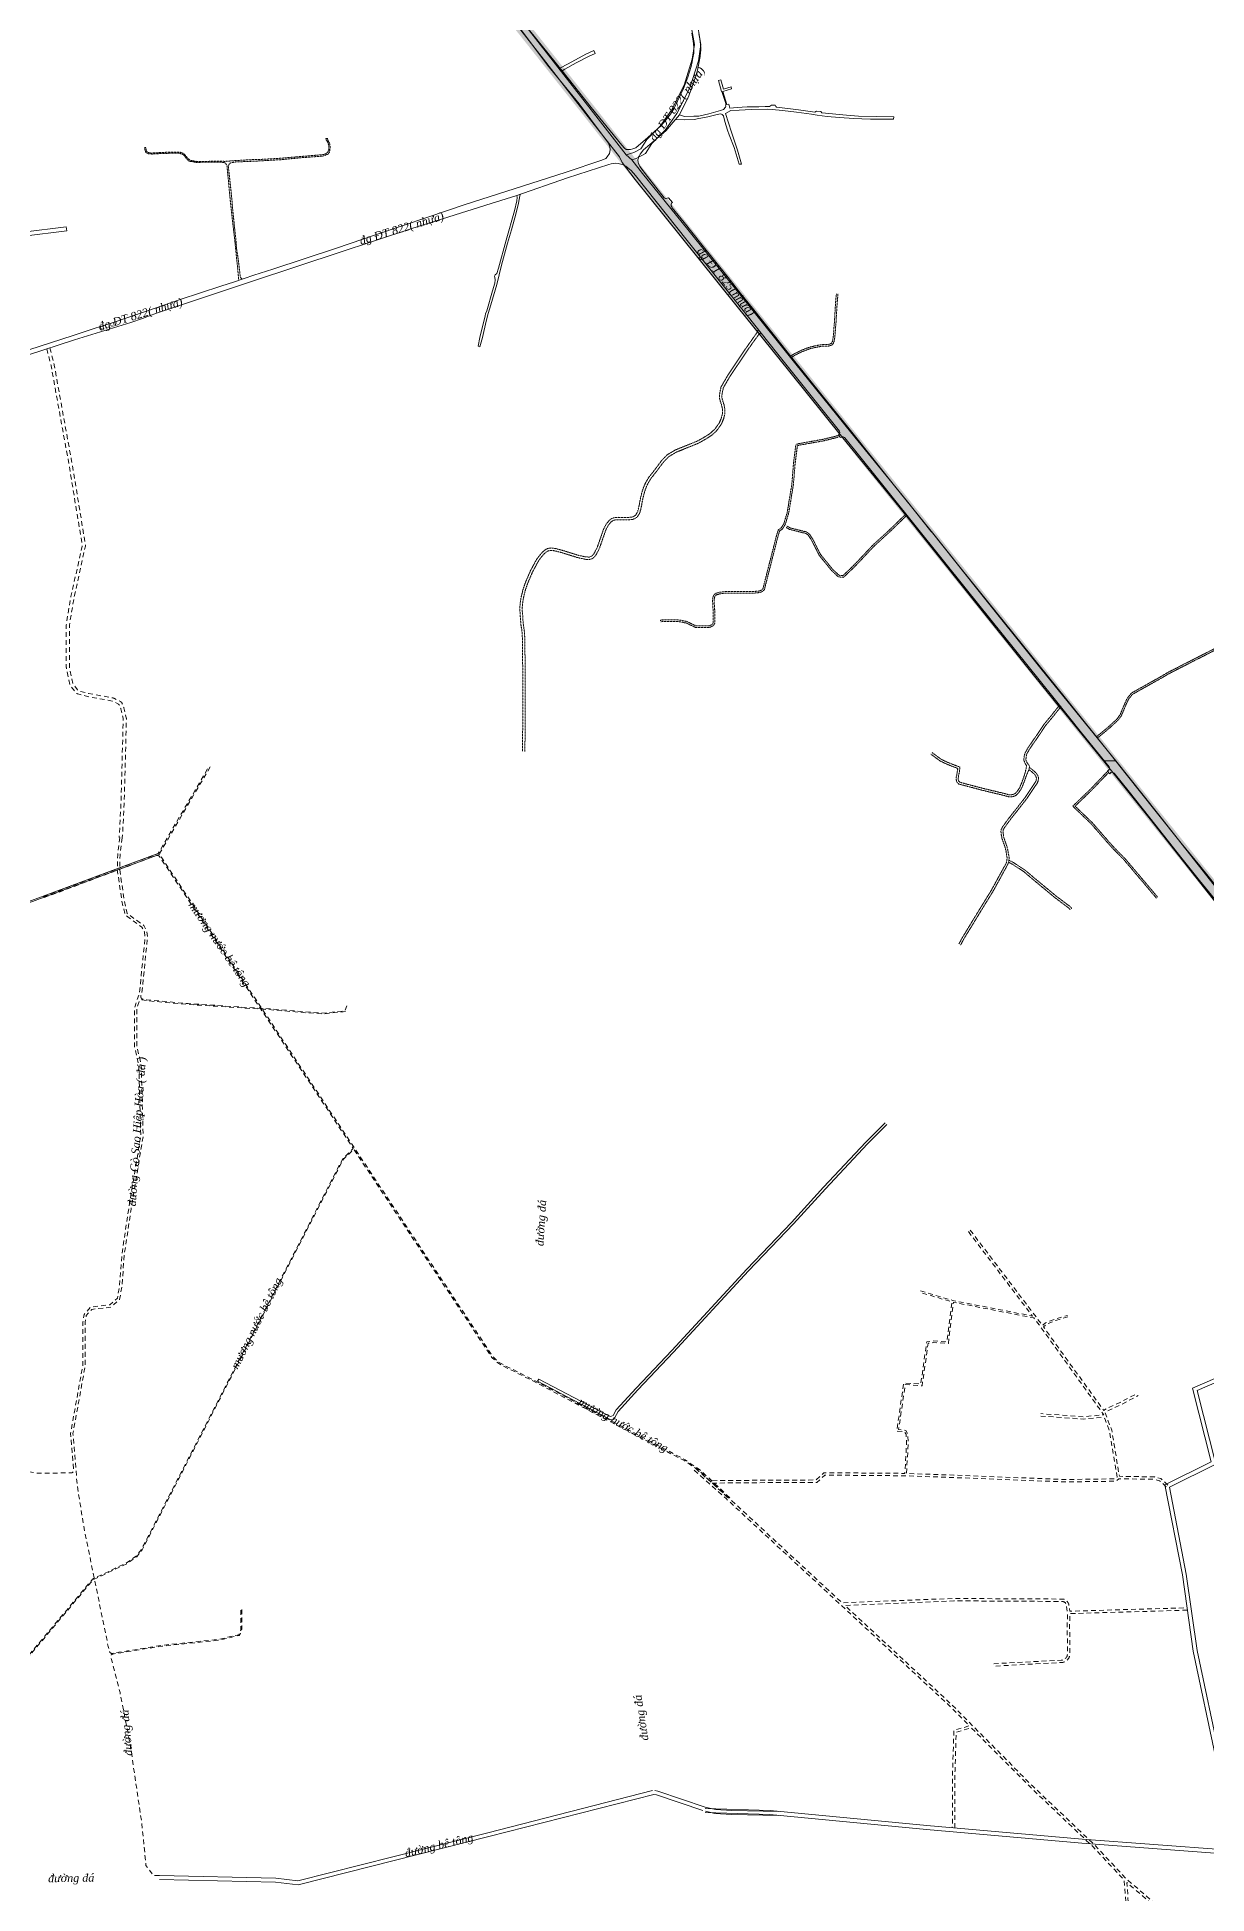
# Model space of a CAD drawing. Header units: metres. Extents: x 556238 to 587446, y 1177111 to 1219372.
# Drawn here: x 566224 to 567686, y 1208085 to 1210405 of the extents above; entities that cross this region are included whole.
import ezdxf

# ---------------------------------------------------------------- set-up
doc = ezdxf.new("R2010")
doc.units = ezdxf.units.M
doc.header["$MEASUREMENT"] = 0
doc.linetypes.add('Xr_Nen GT$0$HIDDEN', pattern=[0.375, 0.25, -0.125])
doc.linetypes.add('Xr_Nen GT$0$MON', pattern=[10, 6, -4])
doc.layers.add('DUONG GIAO THONG', color=7, linetype='Continuous')
for name, color, linetype, lineweight in [('Xr_Nen GT$0$DUONG BT-NEN BT', 38, 'Continuous', 0), ('Xr_Nen GT$0$DUONG NHUA', 38, 'Continuous', 0), ('Xr_Nen GT$0$DUONG_DA', 38, 'Xr_Nen GT$0$MON', 0), ('Xr_Nen GT$1$SONG_HO', 250, 'Continuous', 0)]:
    doc.layers.add(name, color=color, linetype=linetype, lineweight=lineweight)
doc.styles.add('Xr_Nen GT$0$ROMANC', font='romanc.shx')
doc.styles.add('Xr_Nen GT$0$ROMANS', font='romans.shx')
doc.styles.add('Xr_Nen GT$0$VN', font='VAPTIMN0.TTF')
doc.linetypes.add('Xr_Nen GT$0$TL_P', pattern='A,2,[130,ltypeshp.shx,S=1,R=0,X=0,Y=-1],2', length=4)

# ---------------------------------------------------------------- blocks, each defined once
blk = doc.blocks.new('GT CHINH')
at = {"layer": 'DUONG GIAO THONG', "color": 9, "ltscale": 5, "const_width": 17.5}
blk.add_lwpolyline([(3308.9, 8890.8), (3031.9, 9234.5), (2897, 9401.6), (2561.2, 9819.3), (1578.8, 11042.5), (1523.3, 11113.1), (1207.3, 11511.5)], dxfattribs=at)

msp = doc.modelspace()

# ---------------------------------------------------------------- linework, layer by layer
at = {"layer": 'Xr_Nen GT$0$DUONG BT-NEN BT', "flags": 128}
msp.add_lwpolyline([(566877.3557, 1210366.53603), (566887.928, 1210371.98641), (566910.14105, 1210383.7862), (566919.97013, 1210388.66124), (566921.66934, 1210384.57286), (566913.34653, 1210381.14531), (566898.05049, 1210373.11021), (566883.59785, 1210365.35608), (566880.35854, 1210362.96124)], close=True, dxfattribs=at)
for points in [[(567026.78868, 1210307.98315), (567033.35363, 1210305.95643), (567044.73993, 1210306.23529), (567051.27034, 1210306.56993), (567063.6613, 1210309.19107), (567078.38308, 1210313.42678), (567082.16667, 1210314.68688), (567084.28473, 1210317.75233), (567084.71142, 1210318.94321), (567084.62879, 1210320.64976), (567085.13954, 1210320.91694), (567080.08115, 1210337.30485), (567079.29412, 1210337.07774), (567075.56377, 1210351.16659), (567078.79593, 1210352.0188), (567082.0057, 1210340.17732), (567091.5134, 1210343.04575), (567092.05441, 1210340.47849), (567081.28118, 1210337.43837), (567084.61039, 1210326.4899), (567086.13221, 1210321.19184), (567088.56622, 1210321.47693), (567089.95504, 1210316.39239), (567099.22272, 1210317.24409), (567111.73269, 1210317.90802), (567126.08886, 1210318.28523), (567134.09586, 1210318.54207), (567139.42169, 1210318.43204), (567142.0582, 1210320.32671), (567146.56688, 1210320.28979), (567147.41684, 1210318.44349), (567148.34087, 1210317.66799), (567151.77782, 1210317.11409), (567175.68951, 1210314.21879), (567196.29467, 1210311.55618), (567198.3772, 1210312.55938), (567203.43444, 1210312.22495), (567204.95898, 1210310.47863), (567235.68421, 1210307.68007), (567250.74835, 1210306.42966), (567294.89402, 1210305.65056), (567294.59405, 1210302.5341), (567281.59103, 1210302.49358), (567265.82391, 1210302.51714), (567254.76855, 1210302.92203), (567244.69644, 1210303.5334), (567226.84723, 1210304.80606), (567211.71558, 1210305.93477), (567198.98755, 1210307.60395), (567191.97065, 1210308.84784), (567173.22153, 1210311.29795), (567155.73394, 1210313.41195), (567142.79442, 1210314.8066), (567137.19774, 1210315.10653), (567116.67549, 1210314.61649), (567101.64217, 1210314.05121), (567091.30562, 1210313.37275), (567084.47738, 1210309.82953), (567092.17014, 1210286.39518), (567099.41352, 1210264.05086), (567104.43295, 1210246.38501), (567101.41598, 1210246.3249), (567097.94292, 1210259.12238), (567095.48808, 1210267.29387), (567088.92399, 1210282.9368), (567086.99487, 1210289.03085), (567083.7129, 1210299.77357), (567082.12529, 1210306.80687), (567080.46546, 1210308.50314), (567078.50381, 1210309.48314), (567076.08936, 1210309.10622), (567070.58158, 1210307.52306), (567062.54618, 1210305.78914), (567058.17022, 1210304.80914), (567051.29089, 1210303.40921), (567045.14179, 1210302.27836), (567032.73028, 1210301.71301), (567022.09191, 1210302.46686)], [(566823.58316, 1210207.41306), (566824.12745, 1210204.73246), (566823.73872, 1210200.45895), (566820.66695, 1210188.02702), (566810.54689, 1210151.44623), (566800.60378, 1210116.45344), (566798.54124, 1210109.69341), (566796.76982, 1210108.31674), (566795.90373, 1210106.66481), (566796.06128, 1210104.61952), (566796.53364, 1210101.98428), (566796.17573, 1210097.87755), (566793.4623, 1210088.10433), (566786.29642, 1210063.12713), (566784.62946, 1210059.43901), (566783.9546, 1210056.97003), (566777.57688, 1210029.81123), (566775.45197, 1210018.9046), (566777.57731, 1210018.2635), (566780.86556, 1210029.72278), (566785.43076, 1210050.38199), (566788.00776, 1210059.67566), (566791.31899, 1210070.70494), (566798.70835, 1210095.8749), (566804.48827, 1210120.22509), (566812.00264, 1210147.77705), (566816.96156, 1210164.46781), (566822.55567, 1210183.96337), (566825.95852, 1210197.87371), (566827.61649, 1210206.82943), (566828.16049, 1210209.05544)], [(566993.37114, 1208213.81279), (566787.39789, 1208161.12403), (566550.08087, 1208100.87281), (566522.66761, 1208104.23469), (566377.19343, 1208107.63966)], [(567150.96581, 1208187.64266), (567092.5741, 1208188.74779), (567071.91153, 1208190.05459), (567059.25513, 1208193.23367), (566999.71508, 1208213.20408), (566996.37068, 1208213.93417)], [(567056.35839, 1208188.93151), (566998.38296, 1208208.37714), (566995.09951, 1208209.09392), (566788.63265, 1208156.27889), (566550.40268, 1208095.79588), (566522.30391, 1208099.24184), (566377.07644, 1208102.64103)], [(567150.87119, 1208182.64355), (567092.3689, 1208183.75077), (567071.13824, 1208185.09351), (567059.3393, 1208188.05721)]]:
    msp.add_lwpolyline(points, dxfattribs=at)
at = {"layer": 'Xr_Nen GT$0$DUONG NHUA'}
for points in [[(567556.7711, 1209500.79806), (567556.67412, 1209500.7973), (567504.2215, 1209565.17767), (567502.40942, 1209567.4027), (567470.68611, 1209606.35708), (567388.70846, 1209709.19152), (567301.28996, 1209818.45013), (567231.24338, 1209904.24367), (567163.08249, 1209988.8668), (567099.22471, 1210068.6763), (567027.99154, 1210157.34124), (566971.49283, 1210227.3576), (566955.13464, 1210248.38273), (566951.91671, 1210255.77414), (566913.00249, 1210305.7931), (566857.01535, 1210377.68882), (566800.57004, 1210450.27954)], [(566806.84701, 1210455.23686), (566863.3282, 1210382.60006), (566877.74405, 1210364.0882), (566879.59973, 1210361.7051), (566919.31334, 1210310.70635), (566960.15699, 1210258.20912)], [(567050.2049, 1210415.99413), (567053.71576, 1210396.13769), (567050.59961, 1210375.69985), (567040.09799, 1210341.96225), (567023.6655, 1210309.77507), (567009.12853, 1210288.81774), (566992.57512, 1210272.33546), (566984.41132, 1210259.6415), (566972.88387, 1210253.63546), (566967.49007, 1210252.03922), (566960.15699, 1210258.20912), (566969.87304, 1210261.08534), (566978.83172, 1210265.75406), (566986.31704, 1210277.39193), (567002.97068, 1210293.97394), (567016.78722, 1210313.89128), (567032.66313, 1210344.99209), (567042.78378, 1210377.5009), (567045.61128, 1210396.04186), (567042.39619, 1210414.22393)], [(566967.49007, 1210252.03922), (566980.89733, 1210234.8086), (567037.33623, 1210164.86438), (567108.58535, 1210076.1814), (567172.43714, 1209996.37792), (567240.56215, 1209911.80087), (567310.62068, 1209825.9913), (567341.12232, 1209787.86975), (567342.97317, 1209785.55665), (567398.08303, 1209716.6786), (567480.02879, 1209613.88423), (567572.11886, 1209500.83391), (567572.12285, 1209500.8289)], [(567955.54573, 1209004.63974), (567915.62883, 1209053.53573), (567879.65209, 1209098.38833), (567818.59237, 1209171.64507), (567780.67802, 1209219.30389), (567746.99842, 1209260.79355), (567702.97436, 1209316.0799), (567614.99468, 1209428.04818), (567556.7711, 1209500.79806), (567572.12285, 1209500.8289), (567624.39517, 1209435.5032), (567710.63272, 1209325.75277), (567719.92663, 1209314.05123), (567756.34906, 1209268.31068), (567776.08437, 1209243.99894), (567777.9961, 1209241.6437), (567790.03065, 1209226.81902), (567827.89516, 1209179.22231), (567888.94093, 1209105.9836), (567924.95555, 1209061.08292), (567987.69597, 1208984.23082), (568031.30281, 1208929.4798)]]:
    msp.add_lwpolyline(points, dxfattribs=at)
at = {"layer": 'Xr_Nen GT$0$DUONG NHUA', "flags": 128}
for points in [[(566295.42686, 1210041.21542), (566319.0744, 1210048.70517), (566360.7197, 1210062.86251), (566402.86904, 1210077.37182), (566453.7706, 1210093.87298), (566470.9324, 1210099.59671), (566494.94398, 1210107.82935), (566518.68598, 1210115.21279), (566598.32401, 1210141.57304), (566648.27328, 1210158.46354), (566712.52936, 1210180.3656), (566758.98317, 1210195.89491), (566841.13797, 1210222.31118), (566885.55678, 1210236.59205), (566930.10032, 1210251.42147), (566934.89014, 1210253.6262), (566936.41539, 1210255.44196), (566939.57235, 1210259.81016), (566940.31171, 1210264.52313), (566939.98677, 1210267.93181), (566938.1998, 1210272.85552), (566931.97235, 1210280.97152), (566901.60789, 1210321.93335), (566861.98731, 1210370.20867), (566814.78357, 1210433.09782)], [(566831.14777, 1210423.72692), (566880.35854, 1210362.96124), (566916.75551, 1210317.26229), (566955.06718, 1210270.398), (566958.29678, 1210266.26748), (566960.44994, 1210264.84765), (566962.47381, 1210264.58949), (566965.72182, 1210264.96913), (566968.71767, 1210265.44999), (566972.55021, 1210267.04195), (566987.5106, 1210279.9742), (567003.59467, 1210294.49884), (567008.91393, 1210300.41034), (567015.58134, 1210309.09675), (567019.96872, 1210315.76774), (567024.34625, 1210325.24433), (567031.89259, 1210341.22008), (567037.60059, 1210354.97201), (567041.42114, 1210368.70846), (567042.78128, 1210374.14496), (567043.83616, 1210379.41506), (567044.7151, 1210385.35423), (567044.76747, 1210392.29762), (567044.12486, 1210400.51777), (567042.38598, 1210410.21413)], [(563222.91087, 1208481.44298), (563340.77643, 1208640.99833), (563427.25679, 1208756.89475), (563491.78583, 1208843.35386), (563532.77471, 1208895.75771), (563714.20468, 1209138.81338), (563736.29325, 1209157.63323), (563755.56275, 1209170.82097), (563864.86407, 1209212.78544), (564101.61587, 1209296.62516), (564196.97324, 1209330.3574), (564320.25559, 1209373.54027), (564432.13985, 1209413.35696), (564563.82092, 1209458.556), (564700.13514, 1209505.23264), (564781.03336, 1209533.26074), (565081.04287, 1209634.85442), (565232.51906, 1209685.5208), (565381.36493, 1209734.75709), (565633.96642, 1209817.48054), (565756.65425, 1209859.17207), (566153.08487, 1209988.42354), (566271.05174, 1210026.81352), (566341.23592, 1210048.76195)]]:
    msp.add_lwpolyline(points, dxfattribs=at)
at = {"layer": 'Xr_Nen GT$0$DUONG NHUA'}
msp.add_lwpolyline([(567051.19499, 1210409.18701), (567052.31681, 1210403.17708), (567053.34544, 1210395.94867), (567053.54066, 1210391.47874), (567053.60816, 1210388.29606), (567053.44234, 1210385.87113), (567052.65274, 1210380.89934), (567051.49282, 1210374.74246), (567049.71712, 1210365.73602), (567047.32478, 1210356.25304), (567038.74338, 1210331.861), (567026.78868, 1210307.98315), (567019.10677, 1210298.78351), (567010.04987, 1210288.0772), (566990.00169, 1210270.91482), (566981.80418, 1210264.32377), (566977.70535, 1210258.82054), (566976.47408, 1210256.46086, 0.1029264544), (566975.12621, 1210251.69835, 0.1055646815), (566975.7153, 1210247.50829, 0.0192959314), (566977.42921, 1210243.32228), (566987.08762, 1210230.82722), (567007.94124, 1210204.4906, 0.3687893478), (567011.44797, 1210203.80003), (567013.12235, 1210204.54983), (567018.072, 1210198.59746), (567017.19806, 1210197.5188, 0.2611081435), (567016.69045, 1210194.5639, 0.0565482235), (567017.92159, 1210192.03892), (567032.90424, 1210173.41458), (567053.84934, 1210147.12325), (567087.6362, 1210104.67163), (567103.78763, 1210084.26383), (567118.27694, 1210066.50417), (567145.86647, 1210031.89821), (567169.61733, 1210002.08568), (567205.12723, 1209957.49657), (567237.22245, 1209917.56121), (567273.51538, 1209872.20967), (567295.77652, 1209844.55995), (567332.73661, 1209798.49897), (567343.7386, 1209785.47181), (567379.34783, 1209740.45727), (567509.47143, 1209578.97483), (567566.26064, 1209507.66052), (567585.29803, 1209483.97983), (567622.785, 1209437.18607), (567654.03268, 1209398.04544), (567677.18145, 1209369.49902), (567735.82886, 1209296.41856)], format="xyb", dxfattribs=at)
at = {"layer": 'Xr_Nen GT$0$DUONG NHUA', "flags": 128}
for points in [[(567699.15232, 1209323.64666), (567676.75676, 1209351.10957), (567655.06017, 1209378.42502), (567614.80754, 1209429.39268), (567587.5919, 1209463.61136), (567570.14641, 1209485.15067, 0.3286438372), (567566.14862, 1209486.1927), (567564.62779, 1209484.62966), (567561.97715, 1209487.6689), (567563.71532, 1209489.62274, 0.3475307044), (567563.93252, 1209493.35666), (567529.51076, 1209535.94914), (567495.37084, 1209578.48348), (567476.64612, 1209601.79488), (567385.79405, 1209714.79434), (567291.13213, 1209832.80956), (567272.5738, 1209855.86963), (567233.79063, 1209904.26547), (567233.10621, 1209904.87537, 0.3043695601), (567229.77557, 1209905.33443), (567227.96662, 1209905.01888), (567226.32991, 1209907.80172), (567225.98599, 1209908.52239), (567226.73406, 1209909.67232, 0.2441625354), (567227.02176, 1209912.60469), (567201.57925, 1209944.38493), (567171.67716, 1209981.85595), (567148.32089, 1210010.96624), (567111.3695, 1210057.3151), (567036.7686, 1210151.02519), (566972.14264, 1210232.12395), (566966.56765, 1210238.51066), (566962.48252, 1210241.92014, 0.1411756775), (566950.27523, 1210247.29844, 0.126473931), (566938.85882, 1210245.95524), (566886.93348, 1210229.45408), (566822.39898, 1210207.02747), (566791.69573, 1210197.10121), (566692.61047, 1210166.07027), (566553.79017, 1210120.1205), (566487.2378, 1210098.17916), (566373.35112, 1210060.07372), (566355.818, 1210053.7213), (566341.23592, 1210048.76195)], [(566115.13475, 1210101.91886), (566108.50301, 1210108.69632), (566092.14972, 1210117.14032), (566107.67835, 1210122.08757), (566139.69872, 1210124.2541), (566146.96791, 1210145.09145), (566189.44161, 1210158.89341), (566206.88629, 1210161.38206), (566260.33167, 1210168.09722), (566261.30273, 1210163.24596), (566207.62813, 1210156.43727), (566190.57572, 1210154.00458), (566154.56991, 1210142.15863), (566154.19052, 1210139.50541), (566148.69564, 1210136.48566), (566145.86122, 1210121.89777), (566114.0053, 1210117.50423), (566130.43005, 1210084.84219), (566153.00357, 1209999.15308, 0.4310200048), (566158.10943, 1209996.3684), (566269.195, 1210032.519), (566295.42686, 1210041.21542)], [(567059.08955, 1208191.20883), (567140.28645, 1208188.72138), (567336.17173, 1208170.14462), (567530.0464, 1208153.06276), (567709.35917, 1208139.58676, 0.4694850504), (567709.89362, 1208140.14022), (567697.52162, 1208252.21315), (567668.7928, 1208388.00331, -0.0173141451), (567668.78681, 1208388.03741), (567655.41943, 1208483.41611), (567633.52668, 1208595.75505), (567691.53913, 1208624.55265), (567667.99492, 1208716.88226), (567757.73555, 1208755.54107), (567725.43797, 1208878.48429), (567827.07322, 1208944.50388), (567961.6485, 1208999.75567)], [(568163.09458, 1207983.44436), (568146.48988, 1208114.01195, 0.2173015321), (568139.84015, 1208127.0269, 0.1335284291), (568110.46353, 1208135.72635), (568035.7108, 1208135.0371), (567826.80356, 1208136.92976), (567715.45772, 1208139.26723, -0.376362707), (567714.97123, 1208139.71226), (567702.46438, 1208253.00685), (567673.72037, 1208388.8688, -0.0173141451), (567673.71438, 1208388.9029), (567660.35257, 1208484.24189), (567639.16332, 1208592.97095), (567697.38287, 1208621.87135), (567673.89508, 1208713.97974), (567763.66445, 1208752.65093), (567731.19203, 1208876.25971), (567829.40478, 1208940.05612), (567963.5475, 1208995.13033)], [(567058.93645, 1208186.21117), (567139.97355, 1208183.72862), (567335.71627, 1208165.16538), (567529.6396, 1208148.07924), (567712.655, 1208134.32497), (567826.72844, 1208131.93024), (568035.7112, 1208130.0369), (568110.42875, 1208130.72582, -0.1316773551), (568136.94712, 1208122.93591, -0.215494745), (568141.50177, 1208113.60187), (568158.72694, 1207978.15529, 0.3959582672)]]:
    msp.add_lwpolyline(points, format="xyb", dxfattribs=at)
at = {"layer": 'Xr_Nen GT$0$DUONG_DA', "linetype": 'Xr_Nen GT$0$HIDDEN', "flags": 128}
for points in [[(566476.24994, 1210101.45938), (566472.40856, 1210139.93301), (566465.50297, 1210202.00247), (566461.3843, 1210245.36728), (566458.61208, 1210248.41423), (566453.9918, 1210248.9682), (566423.12772, 1210248.69118), (566414.44143, 1210250.16848), (566411.39207, 1210252.56912), (566407.78815, 1210257.64735), (566406.03, 1210258.73018), (566401.73424, 1210260.18517), (566389.57504, 1210260.00328), (566380.54654, 1210259.82139), (566368.81304, 1210259.12362), (566364.42651, 1210259.19666), (566361.39242, 1210260.25586), (566359.89357, 1210261.53424), (566358.97982, 1210264.09101), (566358.54114, 1210267.23221), (566359.8205, 1210267.26869), (566360.844, 1210262.77615), (566362.26978, 1210261.49776), (566364.2437, 1210260.7307), (566366.40043, 1210260.32897), (566372.28581, 1210260.58463), (566378.97534, 1210261.02292), (566387.20025, 1210261.31514), (566394.69151, 1210261.35492), (566400.59258, 1210261.57006), (566403.07055, 1210261.31785), (566406.53519, 1210260.01114), (566408.43947, 1210258.72732), (566410.61917, 1210255.97626), (566412.76434, 1210253.38661), (566415.73636, 1210251.19972), (566419.97547, 1210250.41703), (566423.30853, 1210249.91833), (566435.35413, 1210249.87502), (566453.67014, 1210250.37269), (566458.83955, 1210249.86313), (566469.15327, 1210250.73237), (566483.10758, 1210251.59529), (566496.59695, 1210252.3379), (566505.16165, 1210252.46805), (566525.7965, 1210253.62385), (566557.37968, 1210256.32213), (566575.32878, 1210257.81551), (566580.7241, 1210258.37704), (566583.57168, 1210258.86378), (566585.4076, 1210259.8371), (566586.94384, 1210260.99767), (566587.66166, 1210261.91153), (566588.56285, 1210264.27496), (566588.97585, 1210267.38863), (566588.56599, 1210270.46516), (566587.22283, 1210274.23263), (566585.33753, 1210277.15237), (566585.03114, 1210278.56516), (566587.10496, 1210278.77707), (566587.10496, 1210277.24655), (566587.85902, 1210275.88089), (566589.53226, 1210272.65498), (566590.09781, 1210270.34749), (566590.38065, 1210267.66316), (566589.57907, 1210261.57161), (566587.76569, 1210259.11804), (566585.0457, 1210257.75914), (566580.51247, 1210256.40031), (566569.55686, 1210255.68309), (566549.61043, 1210254.09774), (566531.14044, 1210252.20519), (566499.7405, 1210250.38642), (566479.8413, 1210249.47211), (566472.7502, 1210249.27128), (566466.02214, 1210248.16987), (566463.93162, 1210246.23285), (566463.3234, 1210244.75165), (566463.47539, 1210240.2699), (566465.47271, 1210222.67019), (566466.88523, 1210209.91719), (566468.06827, 1210196.74382), (566469.06051, 1210184.93874), (566470.62543, 1210170.73105), (566472.19064, 1210156.18188), (566473.67908, 1210140.04025), (566475.32149, 1210128.57554), (566477.11603, 1210114.25693), (566478.06945, 1210105.42893), (566479.29088, 1210103.78904), (566480.28327, 1210102.79751)], [(567165.92336, 1210006.77575), (567170.83819, 1210009.68984), (567178.9936, 1210013.73712), (567189.30931, 1210017.67657), (567199.89517, 1210020.0767), (567206.11905, 1210020.8878), (567212.55927, 1210021.05002), (567214.34524, 1210021.42856), (567216.88899, 1210022.45605), (567217.97128, 1210024.51089), (567219.16203, 1210030.29701), (567220.83926, 1210052.43998), (567222.14061, 1210074.63199), (567223.10531, 1210084.50965)], [(567166.94338, 1210005.05541), (567171.79406, 1210007.93147), (567179.79674, 1210011.90295), (567189.89011, 1210015.75749), (567200.24628, 1210018.10554), (567206.27388, 1210018.89106), (567212.79376, 1210019.05529), (567214.9316, 1210019.5084), (567218.31721, 1210020.87595), (567219.87305, 1210023.82987), (567221.14669, 1210030.01878), (567222.83484, 1210052.3059), (567224.13491, 1210074.47619), (567225.09584, 1210084.31525)], [(566830.65843, 1209512.65954), (566830.93357, 1209526.35077), (566831.24581, 1209582.87839), (566830.97524, 1209624.98957), (566830.76518, 1209651.95371), (566830.0535, 1209663.3329), (566828.7433, 1209671.12453), (566828.03005, 1209681.73534), (566827.39601, 1209690.04982), (566827.87151, 1209697.96829), (566829.42801, 1209706.81707), (566831.51724, 1209715.01785), (566834.57902, 1209724.00272), (566840.55958, 1209737.94594), (566848.69616, 1209752.9811), (566854.50205, 1209760.33246), (566857.71281, 1209763.37288), (566861.23082, 1209765.68279), (566863.84421, 1209766.53647), (566866.85961, 1209766.83771), (566871.28224, 1209766.23515), (566879.82582, 1209764.07586), (566900.6322, 1209757.59806), (566909.8719, 1209755.55996), (566912.2377, 1209755.49698), (566914.06734, 1209755.46542), (566915.77069, 1209755.84366), (566917.37943, 1209756.6947), (566919.83998, 1209759.24764), (566924.11163, 1209767.30375), (566932.11163, 1209790.35097), (566935.51362, 1209796.84506), (566939.22029, 1209801.30971), (566942.47001, 1209803.74492), (566946.0434, 1209804.81102), (566951.53319, 1209805.07035), (566960.12885, 1209804.75369), (566967.98358, 1209805.42489), (566970.04013, 1209806.32393), (566972.12879, 1209807.73664), (566974.15323, 1209811.07588), (566974.87119, 1209812.85222), (566976.11003, 1209817.80361), (566978.02002, 1209827.91264), (566979.96597, 1209836.09595), (566981.72826, 1209841.68924), (566984.31982, 1209847.69681), (566988.61529, 1209855.0608), (566996.16192, 1209864.57732), (567004.32319, 1209875.70731), (567011.97456, 1209883.47656), (567021.73629, 1209889.22869), (567035.33583, 1209894.73074), (567048.88071, 1209900.17158), (567056.69948, 1209904.47107), (567064.83335, 1209909.60941), (567071.07792, 1209915.16732), (567076.70385, 1209923.02979), (567079.39116, 1209929.55823), (567080.70849, 1209934.82312), (567080.71192, 1209939.83484), (567079.6008, 1209945.43863), (567077.96053, 1209950.408), (567076.90236, 1209954.1086), (567077.00824, 1209958.76079), (567078.86743, 1209968.02466), (567087.26431, 1209982.43172), (567109.09889, 1210015.13038), (567124.53892, 1210036.952), (567125.07336, 1210039.14189), (567125.28728, 1210040.15676)], [(566833.65783, 1209512.59926), (566833.9334, 1209526.31234), (566834.24587, 1209582.87975), (566833.97517, 1209625.01089), (566833.76445, 1209652.0591), (566833.03789, 1209663.6762), (566831.72653, 1209671.47474), (566831.0224, 1209681.95), (566830.40287, 1209690.07408), (566830.85584, 1209697.61738), (566832.36306, 1209706.186), (566834.39512, 1209714.16237), (566837.38151, 1209722.92601), (566843.26291, 1209736.63804), (566851.21117, 1209751.32523), (566856.72209, 1209758.3031), (566859.5821, 1209761.01137), (566862.54281, 1209762.95536), (566864.46632, 1209763.58368), (566866.80548, 1209763.81737), (566870.71039, 1209763.28534), (566879.01177, 1209761.18727), (566899.86182, 1209754.69588), (566909.50557, 1209752.56865), (566912.17191, 1209752.49767), (566914.37084, 1209752.45974), (566916.81594, 1209753.0027), (566919.20645, 1209754.26729), (566922.2928, 1209757.46954), (566926.87012, 1209766.10212), (566934.87259, 1209789.15646), (566938.0241, 1209795.1724), (566941.30246, 1209799.12116), (566943.84065, 1209801.02318), (566946.55045, 1209801.83163), (566951.54877, 1209802.06775), (566960.20161, 1209801.74898), (566968.73194, 1209802.4779), (566971.49342, 1209803.68511), (566974.35363, 1209805.61967), (566976.844, 1209809.72744), (566977.73082, 1209811.92157), (566979.0416, 1209817.1605), (566980.95485, 1209827.2868), (566982.85967, 1209835.29714), (566984.54356, 1209840.6416), (566987.00259, 1209846.34195), (566991.09885, 1209853.36441), (566998.54772, 1209862.75766), (567006.6136, 1209873.75756), (567013.83623, 1209881.09145), (567023.06764, 1209886.5311), (567036.45751, 1209891.94833), (567050.16728, 1209897.45539), (567058.22477, 1209901.88616), (567066.64386, 1209907.20468), (567073.32271, 1209913.14912), (567079.34577, 1209921.56658), (567082.24845, 1209928.61822), (567083.70824, 1209934.45249), (567083.71212, 1209940.12838), (567082.50756, 1209946.20342), (567080.8283, 1209951.29091), (567079.91194, 1209954.49557), (567080.00147, 1209958.42896), (567081.7106, 1209966.94513), (567089.81008, 1209980.84193), (567111.57128, 1210013.43069), (567126.35644, 1210034.01427), (567127.30558, 1210034.79843), (567128.79459, 1210035.28047)], [(567226.32991, 1209907.80172), (567220.43498, 1209905.98772), (567206.06953, 1209902.51034), (567176.51136, 1209897.28376), (567172.43022, 1209896.02337), (567169.388, 1209871.55712), (567167.38953, 1209846.45227), (567161.55596, 1209810.97752), (567157.24064, 1209796.82106), (567154.01704, 1209791.72742), (567150.64344, 1209789.63001), (567148.61929, 1209783.78729), (567137.52112, 1209740.35553), (567131.28782, 1209715.90331), (567129.44647, 1209714.13709), (567127.22124, 1209713.09631), (567119.82103, 1209712.33101), (567096.71607, 1209712.33101), (567083.92182, 1209712.2295), (567076.39232, 1209711.24164), (567072.13323, 1209709.94975), (567069.69951, 1209707.82195), (567068.7869, 1209705.16213), (567068.1784, 1209701.81849), (567069.27025, 1209684.34687), (567069.22244, 1209674.35741), (567068.93546, 1209672.54113), (567067.40464, 1209670.86821), (567064.39096, 1209669.57771), (567047.37373, 1209669.5438), (567036.05792, 1209674.89575), (567026.71519, 1209676.73823), (567005.32542, 1209677.10671), (567002.98973, 1209676.12407)], [(567226.91814, 1209905.89018), (567220.96485, 1209904.05822), (567206.47932, 1209900.55177), (567176.98239, 1209895.33603), (567174.25544, 1209894.49385), (567171.37818, 1209871.35427), (567169.37659, 1209846.21023), (567163.50786, 1209810.52166), (567159.07501, 1209795.97964), (567155.46205, 1209790.27079), (567152.30126, 1209788.30568), (567150.53639, 1209783.21137), (567139.45885, 1209739.86038), (567133.08468, 1209714.85553), (567130.59276, 1209712.46528), (567127.76278, 1209711.14165), (567119.92417, 1209710.33101), (567096.724, 1209710.33101), (567084.06036, 1209710.23053), (567076.81551, 1209709.28003), (567073.12563, 1209708.16079), (567071.41795, 1209706.66777), (567070.72758, 1209704.65568), (567070.1897, 1209701.70008), (567071.27055, 1209684.40452), (567071.22169, 1209674.19562), (567070.81706, 1209671.63479), (567068.58873, 1209669.1996), (567064.80306, 1209667.57853), (567046.92651, 1209667.54291), (567035.42731, 1209672.98159), (567026.50281, 1209674.74159), (567005.71244, 1209675.09975), (567003.76531, 1209674.28057)], [(567311.39319, 1209807.90334), (567287.74409, 1209785.00068), (567271.05645, 1209769.92164), (567245.19172, 1209742.68748), (567231.90319, 1209730.044), (567225.41121, 1209730.72168), (567216.70547, 1209738.95015), (567201.38616, 1209757.77343), (567192.30331, 1209775.92412), (567187.99924, 1209782.76106), (567184.76941, 1209785.01024), (567164.69482, 1209789.90816), (567160.11441, 1209792.50571)], [(567310.00183, 1209809.34005), (567286.37756, 1209786.46143), (567269.65887, 1209771.35433), (567243.7764, 1209744.1015), (567231.19308, 1209732.12899), (567226.29267, 1209732.64053), (567218.17421, 1209740.31391), (567203.07625, 1209758.86522), (567194.04804, 1209776.90674), (567189.47542, 1209784.17024), (567185.60607, 1209786.86478), (567165.4393, 1209791.78519), (567161.10101, 1209794.24543)], [(567547.99616, 1209530.72514), (567562.72194, 1209542.90926), (567574.36254, 1209553.70292), (567577.58258, 1209558.40187), (567581.83168, 1209568.55905), (567586.35121, 1209578.75521), (567591.85042, 1209585.48529), (567607.97787, 1209594.52896), (567628.19445, 1209605.84135), (567637.9743, 1209611.5595), (567668.56438, 1209627.20721), (567689.10362, 1209637.67746), (567734.745, 1209660.43151), (567786.30358, 1209686.01201), (567828.85279, 1209707.54655), (567855.77045, 1209721.70741)], [(567549.27112, 1209529.18421), (567564.0404, 1209541.40432), (567575.88613, 1209552.38818), (567579.34842, 1209557.44065), (567583.66863, 1209567.76781), (567588.07044, 1209577.6984), (567593.15929, 1209583.92626), (567608.95609, 1209592.78451), (567629.18759, 1209604.10526), (567638.9352, 1209609.80456), (567669.47395, 1209625.42601), (567690.00396, 1209635.89155), (567735.63561, 1209658.64075), (567787.19961, 1209684.22394), (567829.77, 1209705.7692), (567856.70162, 1209719.9374)], [(567503.83869, 1209568.74996), (567493.01461, 1209555.11834), (567484.38055, 1209544.70922), (567477.76923, 1209534.66969), (567464.5211, 1209515.63613), (567461.26142, 1209509.75082), (567460.22561, 1209506.33387), (567459.86659, 1209501.9277), (567460.87192, 1209499.20124), (567464.55014, 1209493.88355), (567463.79636, 1209489.92971), (567460.84076, 1209483.21292), (567456.86095, 1209472.09114), (567454.03905, 1209465.49046), (567450.5855, 1209460.66346), (567447.6562, 1209457.64504), (567444.41488, 1209456.24997), (567440.80844, 1209455.69557), (567437.2984, 1209456.01859), (567434.63549, 1209456.91921), (567404.89363, 1209464.10113), (567376.03763, 1209471.74015), (567373.36466, 1209474.50973), (567372.59293, 1209478.79438), (567374.08613, 1209486.3841), (567374.77581, 1209491.25776), (567362.1559, 1209496.07429), (567352.79203, 1209500.47188), (567341.17769, 1209509.04936)], [(567501.88084, 1209570.30457), (567491.07336, 1209556.69386), (567482.36839, 1209546.19925), (567475.69898, 1209536.0715), (567462.39612, 1209516.95933), (567458.9459, 1209510.73), (567457.75558, 1209506.80332), (567457.33003, 1209501.58064), (567458.6064, 1209498.11911), (567460.49056, 1209494.96125), (567460.61214, 1209493.2608), (567458.43843, 1209483.91971), (567454.53254, 1209473.0045), (567451.84737, 1209466.72364), (567448.66115, 1209462.27029), (567446.20959, 1209459.74414), (567443.71964, 1209458.67246), (567440.73193, 1209458.21318), (567437.82057, 1209458.4811), (567435.33076, 1209459.32317), (567405.50701, 1209466.52487), (567377.35193, 1209473.97833), (567375.69054, 1209475.69977), (567375.13684, 1209478.77395), (567376.55206, 1209485.96735), (567377.5306, 1209492.88226), (567363.13433, 1209498.37675), (567354.07843, 1209502.62971), (567342.66288, 1209511.06038)], [(567463.79636, 1209489.92971), (567470.83124, 1209483.84198), (567472.81858, 1209480.73278), (567473.07089, 1209478.65321), (567472.88166, 1209476.69959), (567471.99873, 1209474.36788), (567459.17951, 1209455.23934), (567437.50604, 1209427.64356), (567430.52096, 1209417.86852), (567429.20378, 1209415.35594), (567428.6849, 1209412.52435), (567428.99172, 1209409.14643), (567429.95171, 1209403.87119), (567433.91268, 1209392.56922), (567435.07731, 1209387.59325), (567436.26278, 1209380.60516), (567436.327, 1209378.10146), (567435.87733, 1209374.57064), (567434.59225, 1209371.6818), (567416.60433, 1209338.81013), (567402.8, 1209316.46912), (567380.61607, 1209280.1412), (567376.15006, 1209271.8483)], [(567465.43228, 1209491.82015), (567472.74198, 1209485.4946), (567475.23178, 1209481.59929), (567475.58553, 1209478.6836), (567475.33784, 1209476.12639), (567474.23516, 1209473.21436), (567461.20382, 1209453.76928), (567439.50714, 1209426.14397), (567432.65517, 1209416.55518), (567431.59436, 1209414.53165), (567431.20557, 1209412.41002), (567431.47135, 1209409.48398), (567432.37608, 1209404.51237), (567436.31633, 1209393.26953), (567437.52916, 1209388.08765), (567438.75738, 1209380.8475), (567438.83106, 1209377.97486), (567438.31087, 1209373.89028), (567436.83468, 1209370.57182), (567418.76577, 1209337.55215), (567404.93022, 1209315.16059), (567382.78504, 1209278.89614), (567378.35117, 1209270.66293)], [(567561.97715, 1209487.6689), (567540.77562, 1209465.58847), (567518.4641, 1209444.01796), (567541.18904, 1209422.30263), (567558.01433, 1209403.01341), (567567.55343, 1209392.12631), (567582.13722, 1209377.37896), (567602.03127, 1209353.93132), (567623.05514, 1209329.0908)], [(567563.41979, 1209486.28369), (567542.19249, 1209464.17643), (567521.35022, 1209444.02637), (567542.63648, 1209423.6858), (567559.52006, 1209404.32976), (567569.01793, 1209393.48971), (567583.61292, 1209378.73103), (567603.55711, 1209355.22431), (567624.58177, 1209330.38286)], [(567438.31087, 1209373.89028), (567443.42538, 1209371.28888), (567457.80439, 1209361.82102), (567467.54499, 1209353.47879), (567496.32369, 1209329.5859), (567513.1858, 1209316.96312), (567515.38606, 1209314.4316)], [(567439.44427, 1209376.1186), (567444.68343, 1209373.4538), (567459.31088, 1209363.82235), (567469.15665, 1209355.39005), (567497.87224, 1209331.54956), (567514.89764, 1209318.80454), (567517.27296, 1209316.0716)]]:
    msp.add_lwpolyline(points, dxfattribs=at)
at = {"layer": 'Xr_Nen GT$0$DUONG_DA', "flags": 128}
for points in [[(566236.28404, 1210015.58138), (566241.60747, 1209995.07048, -0.0361792458), (566241.7854, 1209994.37009), (566255.76224, 1209915.98026, 0.0023784933), (566255.77082, 1209915.93347), (566262.96547, 1209877.691, -0.005798439), (566262.98559, 1209877.5768), (566280.49673, 1209770.94348, -0.0953779697), (566280.44491, 1209769.05382), (566266.48979, 1209705.93599, 0.0128382676), (566266.44082, 1209705.68398), (566260.5418, 1209670.52768, 0.0426566988), (566260.47291, 1209669.67889), (566260.69506, 1209617.75149, 0.0505854431), (566260.80118, 1209616.74796), (566265.18795, 1209595.80185, 0.1215696313), (566266.22667, 1209593.64273), (566272.58226, 1209585.94763, 0.1571241808), (566275.16625, 1209584.29595), (566286.97811, 1209581.19108, 0.0187267896), (566287.34352, 1209581.10952), (566317.98996, 1209575.46481, -0.075351547), (566319.40637, 1209574.97559), (566325.16751, 1209571.95439, -0.1810309956), (566327.50441, 1209569.34114), (566328.6892, 1209566.29954, -0.0350244403), (566328.89691, 1209565.63145), (566331.65959, 1209553.90664, -0.0645149826), (566331.79113, 1209552.62844), (566329.02129, 1209447.32322, -0.0068246728), (566329.01583, 1209447.18684), (566326.99877, 1209409.58776, -0.0060116496), (566326.99089, 1209409.46779), (566326.63632, 1209404.91021)], [(566240.11952, 1210016.74724), (566245.4945, 1209996.05792, -0.0361792458), (566245.67242, 1209995.35752), (566259.6968, 1209916.70112, 0.0023784933), (566259.70537, 1209916.65433), (566266.90509, 1209878.38497, -0.005798439), (566266.9252, 1209878.27076), (566284.56864, 1209770.83182, -0.0953779697), (566284.51683, 1209768.94216), (566270.41765, 1209705.17276, 0.0128382676), (566270.36868, 1209704.92075), (566264.54323, 1209670.20292, 0.0426566988), (566264.47434, 1209669.35413), (566264.69328, 1209618.17432, 0.0505854431), (566264.79941, 1209617.17079), (566268.90066, 1209597.58797, 0.1215696313), (566269.93938, 1209595.42885), (566274.84562, 1209589.48857, 0.1571241808), (566277.42961, 1209587.83688), (566287.85006, 1209585.09776, 0.0187267896), (566288.21547, 1209585.0162), (566319.31075, 1209579.28882, -0.075351547), (566320.72716, 1209578.7996), (566328.35125, 1209574.80145, -0.1810309956), (566330.68815, 1209572.1882), (566332.51824, 1209567.48998, -0.0350244404), (566332.72595, 1209566.8219), (566335.67183, 1209554.31956, -0.0645149826), (566335.80338, 1209553.04136), (566333.01847, 1209447.16346, -0.0068246728), (566333.01302, 1209447.02708), (566330.99045, 1209409.32545, -0.0060116496), (566330.98257, 1209409.20548), (566330.62427, 1209404.59996)], [(566440.43263, 1209493.16748), (566377.75993, 1209385.90715, 0.2861473928), (566377.85069, 1209382.73456), (566793.77124, 1208756.14038), (566798.73216, 1208750.93609), (566804.14973, 1208747.44962), (566845.92355, 1208726.31354), (567034.24901, 1208627.11083), (567052.28765, 1208614.83204), (567068.11353, 1208600.13926), (567090.38268, 1208579.17342)], [(566327.63004, 1209404.87255), (566324.8795, 1209383.24261), (566324.35011, 1209364.94948), (566329.8687, 1209326.82167), (566334.1378, 1209308.15948), (566355.12038, 1209292.93202), (566358.35383, 1209286.85733), (566359.10763, 1209279.64451), (566352.13445, 1209210.8), (566345.99417, 1209192.19177), (566345.99417, 1209143.32562), (566351.32738, 1209119.9221), (566353.73914, 1209032.20494), (566338.6896, 1208940.9987), (566330.2774, 1208884.99683), (566327.12234, 1208843.87278), (566324.52728, 1208829.12488), (566315.09477, 1208820.85169), (566291.04689, 1208818.05905), (566282.81331, 1208808.78286), (566281.41615, 1208799.45007), (566281.41615, 1208745.76786), (566265.96557, 1208660.24567), (566269.75105, 1208614.11955, -0.4345810315), (566266.79965, 1208610.87442), (566223.89665, 1208610.3231), (566214.83556, 1208612.08987), (566209.89042, 1208621.32383), (566204.33883, 1208653.77328), (566193.2366, 1208741.08231), (566184.44499, 1208746.4909), (566150.83742, 1208743.21971), (566090.66945, 1208732.72314, -0.2254756417), (566088.18849, 1208733.41195), (566087.95709, 1208733.6126), (566086.26827, 1208742.24881)], [(566330.60607, 1209404.4941), (566327.87401, 1209383.00944), (566327.35636, 1209365.12224), (566332.80523, 1209327.47617), (566336.84972, 1209309.86359), (566357.43512, 1209294.9681), (566361.2768, 1209287.75075), (566362.12347, 1209279.64932), (566355.08612, 1209210.17138), (566354.01324, 1209206.91998, 0.4442467655), (566356.21541, 1209203.05045), (566360.88288, 1209202.02001), (566412.84101, 1209197.30595), (566507.95936, 1209191.26503), (566580.04739, 1209185.34382), (566608.82373, 1209188.30077), (566611.28174, 1209194.96946)], [(566232.94567, 1209329.74485), (566373.44816, 1209382.49057, -0.3470842742), (566376.98057, 1209381.3331), (566619.35651, 1209016.18801), (566606.13032, 1209003.50111), (566354.51633, 1208515.0263), (566347.92276, 1208506.82637), (566335.82678, 1208498.22342), (566293.4986, 1208478.02446), (566164.784, 1208324.46118), (565980.77309, 1208106.31231), (565977.92301, 1208101.93454), (565972.60348, 1208068.92442), (565969.0108, 1208011.14559), (565971.52412, 1208001.01564), (566142.48189, 1207771.50233), (566145.05559, 1207766.61978), (566148.4714, 1207382.69768), (566149.47137, 1207382.70658), (566146.05339, 1207766.87137), (566143.33028, 1207772.03738), (565972.44625, 1208001.45169), (565970.01842, 1208011.23708), (565973.59852, 1208068.81358), (565978.87659, 1208101.5664), (565981.57738, 1208105.71485), (566165.54939, 1208323.81761), (566294.1254, 1208477.21554), (566336.3357, 1208497.35825), (566348.61525, 1208506.09176), (566355.35901, 1208514.47848), (566606.94293, 1209002.8949), (566619.91848, 1209015.34138), (566792.59446, 1208755.20091), (566797.7699, 1208749.77157), (566803.40326, 1208746.14623), (566845.23536, 1208724.98067), (567033.47499, 1208625.82317), (567051.35002, 1208613.65574), (567067.08912, 1208599.04354), (567089.35446, 1208578.08128)], [(566609.54634, 1209187.36975), (566609.54634, 1209187.36975), (566580.05766, 1209184.3396), (566507.88673, 1209190.26762), (566412.76413, 1209196.30882), (566360.72929, 1209201.02984), (566355.30405, 1209202.22758, 0.3848049016), (566351.80841, 1209200.23819), (566348.99417, 1209191.70959), (566348.99417, 1209143.66312), (566354.31812, 1209120.30024), (566356.7459, 1209032.00009), (566341.6531, 1208940.53165), (566333.26028, 1208884.65882), (566330.10234, 1208843.49719), (566327.29897, 1208827.56547), (566316.36984, 1208817.9796), (566292.5304, 1208815.21117), (566285.64835, 1208807.45764), (566284.41615, 1208799.22676), (566284.41615, 1208745.49904), (566268.98768, 1208660.09921), (566274.37789, 1208594.41941), (566283.57877, 1208537.71414), (566295.98908, 1208477.46378), (566313.04716, 1208393.81667), (566314.66484, 1208387.53501, 0.3872192209), (566318.04507, 1208385.32101), (566379.91047, 1208395.24208), (566411.00574, 1208398.51944), (566449.85179, 1208402.61371), (566476.41665, 1208408.5441), (566478.96724, 1208415.15305), (566478.96724, 1208440.29681)], [(567047.27467, 1208616.28275), (567087.56729, 1208580.5906), (567230.04666, 1208448.52305), (567369.70534, 1208453.89826), (567504.29558, 1208453.16504, -0.3963786424), (567513.52072, 1208445.85401), (567514.68206, 1208437.94956), (567661.18815, 1208442.25524)], [(567419.62661, 1208372.35385), (567503.81717, 1208376.78098, 0.4101770433), (567511.88217, 1208385.13131), (567511.51622, 1208420.04938), (567511.88948, 1208436.31853), (567510.55259, 1208445.41793, 0.4026397533), (567504.4289, 1208450.16427), (567369.75833, 1208450.89792), (567233.7629, 1208445.07838), (567316.68495, 1208368.21594), (567366.89854, 1208321.4599), (567468.08783, 1208219.61158), (567545.94934, 1208145.64289), (567585.32449, 1208103.52854), (567617.56067, 1208075.85489), (567729.89135, 1207976.07796), (567796.66012, 1207915.43504), (567915.14229, 1207945.48877), (568028.57311, 1207972.42572), (568059.77394, 1207975.3734), (568150.5644, 1207976.14575), (568158.4151, 1207980.60734)], [(566479.96724, 1208440.29681), (566479.96724, 1208414.96678), (566477.15689, 1208407.68474), (566450.01367, 1208401.62524), (566411.11055, 1208397.52495), (566380.04215, 1208394.25042), (566318.84831, 1208384.43705, 0.4417331954), (566316.41813, 1208380.72674), (566327.78961, 1208336.56972), (566340.55784, 1208271.22448), (566355.14399, 1208172.1937), (566360.26123, 1208120.20462), (566369.44676, 1208107.63966), (566377.19343, 1208107.63966)], [(567661.60706, 1208439.26626), (567514.85895, 1208434.95346), (567514.51658, 1208420.03069), (567514.88201, 1208385.16275, -0.4089938756), (567503.93565, 1208373.78306), (567419.78415, 1208369.35799)]]:
    msp.add_lwpolyline(points, format="xyb", dxfattribs=at)
for points in [[(566231.73261, 1209330.92636), (566375.37213, 1209384.79384), (566439.13751, 1209493.92422)], [(567387.96685, 1208912.38357), (567468.00267, 1208806.85413), (567368.65253, 1208826.25592), (567327.77716, 1208838.55799)], [(567390.35715, 1208914.19643), (567478.71239, 1208797.69761), (567480.67304, 1208794.97478), (567484.28278, 1208798.22917), (567496.82466, 1208803.28173), (567511.78784, 1208807.69093)], [(567067.92041, 1208601.03481), (567090.62805, 1208601.39193), (567197.44083, 1208601.98379), (567207.4337, 1208611.06252), (567306.73354, 1208610.23278), (567308.67741, 1208610.16466), (567310.75731, 1208647.1885), (567310.09136, 1208659.17254), (567308.4133, 1208662.10635), (567298.5036, 1208663.1864), (567307.32305, 1208723.2345), (567328.47701, 1208721.87072), (567335.9661, 1208774.6449), (567344.15023, 1208775.78594), (567361.22568, 1208774.64857), (567367.31735, 1208824.56914), (567327.20077, 1208836.64285)], [(567478.36349, 1208681.92585), (567531.73844, 1208678.05891), (567555.79995, 1208680.21755), (567558.48802, 1208678.64181), (567564.2646, 1208663.40447), (567573.82499, 1208605.68205), (567571.26641, 1208603.43476), (567508.90587, 1208602.55242), (567369.65273, 1208608.02797), (567310.68315, 1208610.09438), (567312.76042, 1208647.18809), (567312.06206, 1208659.75533), (567309.64331, 1208663.98414), (567300.78403, 1208664.9497), (567309.03395, 1208721.12004), (567330.1969, 1208719.75568), (567337.73456, 1208772.87212), (567344.22261, 1208773.77669), (567362.98164, 1208772.52718), (567369.27453, 1208824.09667), (567469.81687, 1208804.46206), (567476.29961, 1208795.91439), (567557.34203, 1208683.36794), (567531.71263, 1208681.06864), (567478.58027, 1208684.91801)], [(567512.35315, 1208805.77248), (567497.48252, 1208801.39056), (567485.3588, 1208796.50646), (567481.84879, 1208793.34198), (567557.23109, 1208688.65593), (567557.95809, 1208689.80421), (567577.58873, 1208698.92206), (567598.69326, 1208710.03858)], [(567637.37296, 1208595.45538), (567628.50583, 1208603.79955), (567620.69659, 1208605.75112), (567576.71694, 1208606.58119), (567567.17553, 1208664.18899), (567558.97929, 1208685.80889), (567560.02128, 1208687.45469), (567578.92049, 1208696.23281), (567600.09137, 1208707.38429)], [(567045.28543, 1208614.03711), (567085.55271, 1208578.3674), (567314.64305, 1208366.01806), (567364.81146, 1208319.3041), (567389.19701, 1208294.75973), (567369.87051, 1208288.96556), (567368.2848, 1208238.3974), (567367.93156, 1208167.34633)], [(567635.31704, 1208593.27062), (567627.01959, 1208601.07871), (567620.29956, 1208602.75807), (567575.99403, 1208603.59429), (567572.41501, 1208600.45071), (567508.86813, 1208599.55158), (567369.54127, 1208605.03003), (567306.66846, 1208607.23322), (567208.5823, 1208608.05281), (567198.60717, 1208598.99021), (567090.65995, 1208598.39207), (567067.96759, 1208598.03519)], [(567370.93029, 1208167.08212), (567371.28457, 1208238.34292), (567372.80133, 1208286.71231), (567391.59453, 1208292.34659), (567465.99017, 1208217.46642), (567543.81866, 1208143.52911), (567582.82707, 1208101.80701), (567590.02404, 1208002.07527), (567595.98174, 1207930.35531), (567462.08586, 1207940.3273), (567369.88932, 1207948.11897), (567323.47104, 1207949.6115)]]:
    msp.add_lwpolyline(points, dxfattribs=at)
msp.add_lwpolyline([(567793.14902, 1207914.57131), (567661.27801, 1207882.41645), (567601.14061, 1207880.56104), (567599.1194, 1207928.82251), (567593.01509, 1208002.30741), (567586.0403, 1208098.96023), (567615.58733, 1208073.59511), (567727.88665, 1207973.84604)], close=True, dxfattribs=at)
at = {"layer": 'Xr_Nen GT$1$SONG_HO', "linetype": 'Xr_Nen GT$0$TL_P', "ltscale": 0.7, "flags": 128}
for points in [[(565168.77935, 1208875.06082), (565342.9544, 1208963.92289), (565451.99479, 1209020.05222), (565457.37169, 1209023.56111), (565461.88799, 1209029.04843), (565509.01427, 1209093.40377), (565650.54358, 1209121.61795), (565679.21369, 1209127.18573), (565734.45731, 1209148.26316), (566068.98246, 1209271.31947), (566376.17153, 1209385.26964)], [(565169.55754, 1208873.66164), (565343.68411, 1208962.49898), (565452.80027, 1209018.66731), (565458.45134, 1209022.35512), (565463.15214, 1209028.06661), (565509.93745, 1209091.95633), (565650.8525, 1209120.04805), (565679.65466, 1209125.64147), (565735.01869, 1209146.76484), (566069.53688, 1209269.81859), (566376.72799, 1209383.76952)]]:
    msp.add_lwpolyline(points, dxfattribs=at)
msp.add_lwpolyline([(567286.21937, 1209046.38784), (567261.96327, 1209021.99829), (567209.25734, 1208965.90113), (567169.25061, 1208921.92836), (567113.28843, 1208863.53837), (567019.5427, 1208761.71507), (566974.87095, 1208714.65179), (566950.14956, 1208687.75711), (566946.21146, 1208680.20357), (566945.09627, 1208678.37844, -0.3956896206), (566941.13816, 1208677.28835), (566849.70634, 1208725.45117), (566851.10451, 1208728.10543), (566939.35485, 1208681.6185, 0.2348757565), (566942.02526, 1208681.5559), (566944.02035, 1208682.49015), (566947.67263, 1208689.49549), (566972.67853, 1208716.69968), (567017.36682, 1208763.78038), (567111.10174, 1208865.59247), (567167.05779, 1208923.97606), (567207.0545, 1208967.93781), (567259.80608, 1209024.08356), (567284.09224, 1209048.50333)], format="xyb", dxfattribs=at)

# ---------------------------------------------------------------- texts
at = {"layer": 'Xr_Nen GT$0$DUONG BT-NEN BT', "insert": (566682.54127, 1208140.27936), "char_height": 10, "attachment_point": 1, "rotation": 13.44142252, "style": 'Xr_Nen GT$0$ROMANS'}
msp.add_mtext_dynamic_manual_height_columns('{\\fTimes New Roman|b0|i1|c0|p18;đường bê tông }', width=183.3391287, gutter_width=100, heights=[0], dxfattribs=at)
at = {"layer": 'Xr_Nen GT$0$DUONG NHUA', "char_height": 5, "width": 163.3196598, "attachment_point": 1, "style": 'Xr_Nen GT$0$ROMANC'}
for s, insert, rotation in [('\\pi28.85161,t58.85161;{\\fTimes New Roman|b0|i1|c0|p18;\\H2x;đg ĐT 822( nhựa)}', (566971.55312, 1210256.42527), 54.73961889), ('\\pi28.85161,t58.85161;{\\fTimes New Roman|b0|i1|c0|p18;\\H2x;đg ĐT 822( nhựa)}', (566598.32308, 1210146.83924), 16.88880955), ('\\pi30.69732,t60.69732;{\\fTimes New Roman|b0|i1|c0|p18;\\H2x;đg ĐT 825(nhựa)}', (567036.78469, 1210167.81022), 309.00935051), ('\\pi28.85161,t58.85161;{\\fTimes New Roman|b0|i1|c0|p18;\\H2x;đg ĐT 822( nhựa)}', (566271.84217, 1210039.65514), 16.88880955)]:
    msp.add_mtext(s, dxfattribs=dict(at, insert=insert, rotation=rotation))
at = {"layer": 'Xr_Nen GT$0$DUONG NHUA', "insert": (566302.37117, 1210042.99415), "char_height": 5, "attachment_point": 1, "rotation": 19.24248449, "style": 'Xr_Nen GT$0$VN'}
msp.add_mtext_dynamic_manual_height_columns('ÑT 822', width=27.6345218, gutter_width=50, heights=[0], dxfattribs=at)
at = {"layer": 'Xr_Nen GT$0$DUONG_DA', "char_height": 10, "attachment_point": 1, "style": 'Xr_Nen GT$0$ROMANS'}
for s, insert, rotation in [('{\\fTimes New Roman|b0|i1|c0|p18;mương nước bê tông }', (566420.98685, 1209326.24074), 304.44521267), ('{\\fTimes New Roman|b0|i1|c0|p18;đường Gò Sao Hiệp Hòa ( đá )}', (566337.50966, 1208944.51722), 86.12742922), ('{\\fTimes New Roman|b0|i1|c0|p18;đường đá }', (566846.98742, 1208894.65283), 86.486642), ('{\\fTimes New Roman|b0|i1|c0|p18;mương nước bê tông }', (566465.86238, 1208744.07678), 63.43347855), ('{\\fTimes New Roman|b0|i1|c0|p18;mương nước bê tông }', (566904.33592, 1208705.53852), 331.19433943), ('{\\fTimes New Roman|b0|i1|c0|p18;đường đá }', (566978.41271, 1208275.33667), 98.968223), ('{\\fTimes New Roman|b0|i1|c0|p18;đường đá }', (566333.40792, 1208256.80736), 95.11389847), ('{\\fTimes New Roman|b0|i1|c0|p18;đường đá }', (566237.81792, 1208109.21127), 0.86980951)]:
    msp.add_mtext_dynamic_manual_height_columns(s, width=183.3391287, gutter_width=100, heights=[0], dxfattribs=dict(at, insert=insert, rotation=rotation))

# ---------------------------------------------------------------- next in the draw order: block references
at = {"layer": 'DUONG GIAO THONG'}
msp.add_blockref('GT CHINH', (565391.56753, 1199198.47471), dxfattribs=at)

doc.saveas('drawing.dxf')
